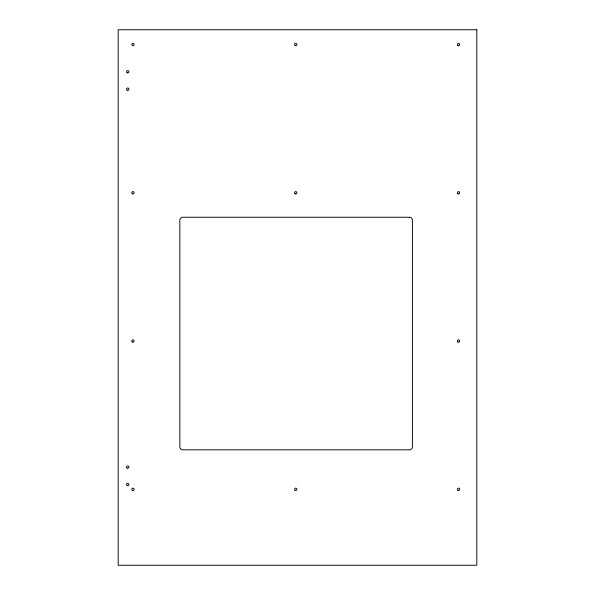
<?xml version="1.0" encoding="UTF-8"?>
<svg xmlns="http://www.w3.org/2000/svg" width="595" height="595" viewBox="0 0 595 595"><rect width="100%" height="100%" fill="white"/><g stroke="black" fill="none" stroke-linecap="round" stroke-linejoin="round"><path stroke-width="0.89" d="M476.811 29.75L118.189 29.75L118.189 565.25L476.811 565.25L476.811 29.75M409.494 217.249L182.747 217.249A2.908 2.908 0 0 0 179.839 220.157L179.839 446.904A2.908 2.908 0 0 0 182.747 449.813L409.494 449.813A2.908 2.908 0 0 0 412.402 446.904L412.402 220.157A2.908 2.908 0 0 0 409.494 217.249M457.971 490.302A1.16 1.16 0 0 0 459.712 489.298A1.16 1.16 0 0 0 457.971 488.294A1.16 1.16 0 0 0 457.971 490.302M132.38 490.302A1.16 1.16 0 0 0 134.12 489.298A1.16 1.16 0 0 0 132.38 488.294A1.16 1.16 0 0 0 132.38 490.302M457.971 193.784A1.16 1.16 0 0 0 459.712 192.78A1.16 1.16 0 0 0 457.971 191.768A1.16 1.16 0 0 0 457.971 193.784M457.971 342.043A1.16 1.16 0 0 0 459.712 341.039A1.16 1.16 0 0 0 457.971 340.028A1.16 1.16 0 0 0 457.971 342.043M132.38 342.043A1.16 1.16 0 0 0 134.12 341.039A1.16 1.16 0 0 0 132.38 340.028A1.16 1.16 0 0 0 132.38 342.043M132.38 193.784A1.16 1.16 0 0 0 134.12 192.78A1.16 1.16 0 0 0 132.38 191.768A1.16 1.16 0 0 0 132.38 193.784M295.172 490.302A1.16 1.16 0 0 0 296.92 489.298A1.16 1.16 0 0 0 295.172 488.294A1.16 1.16 0 0 0 295.172 490.302M132.38 45.525A1.16 1.16 0 0 0 134.12 44.521A1.16 1.16 0 0 0 132.38 43.509A1.16 1.16 0 0 0 132.38 45.525M457.971 45.525A1.16 1.16 0 0 0 459.712 44.521A1.16 1.16 0 0 0 457.971 43.509A1.16 1.16 0 0 0 457.971 45.525M295.172 45.525A1.16 1.16 0 0 0 296.92 44.521A1.16 1.16 0 0 0 295.172 43.509A1.16 1.16 0 0 0 295.172 45.525M127.144 90.165A1.16 1.16 0 0 0 128.892 89.161A1.16 1.16 0 0 0 127.144 88.157A1.16 1.16 0 0 0 127.144 90.165M127.144 468.087A1.16 1.16 0 0 0 128.892 467.075A1.16 1.16 0 0 0 127.144 466.071A1.16 1.16 0 0 0 127.144 468.087M127.152 72.731A1.16 1.16 0 0 0 128.892 71.727A1.16 1.16 0 0 0 127.152 70.716A1.16 1.16 0 0 0 127.152 72.731M127.144 485.527A1.16 1.16 0 0 0 128.892 484.523A1.16 1.16 0 0 0 127.144 483.512A1.16 1.16 0 0 0 127.144 485.527M295.172 193.784A1.16 1.16 0 0 0 296.92 192.78A1.16 1.16 0 0 0 295.172 191.768A1.16 1.16 0 0 0 295.172 193.784"/></g></svg>
